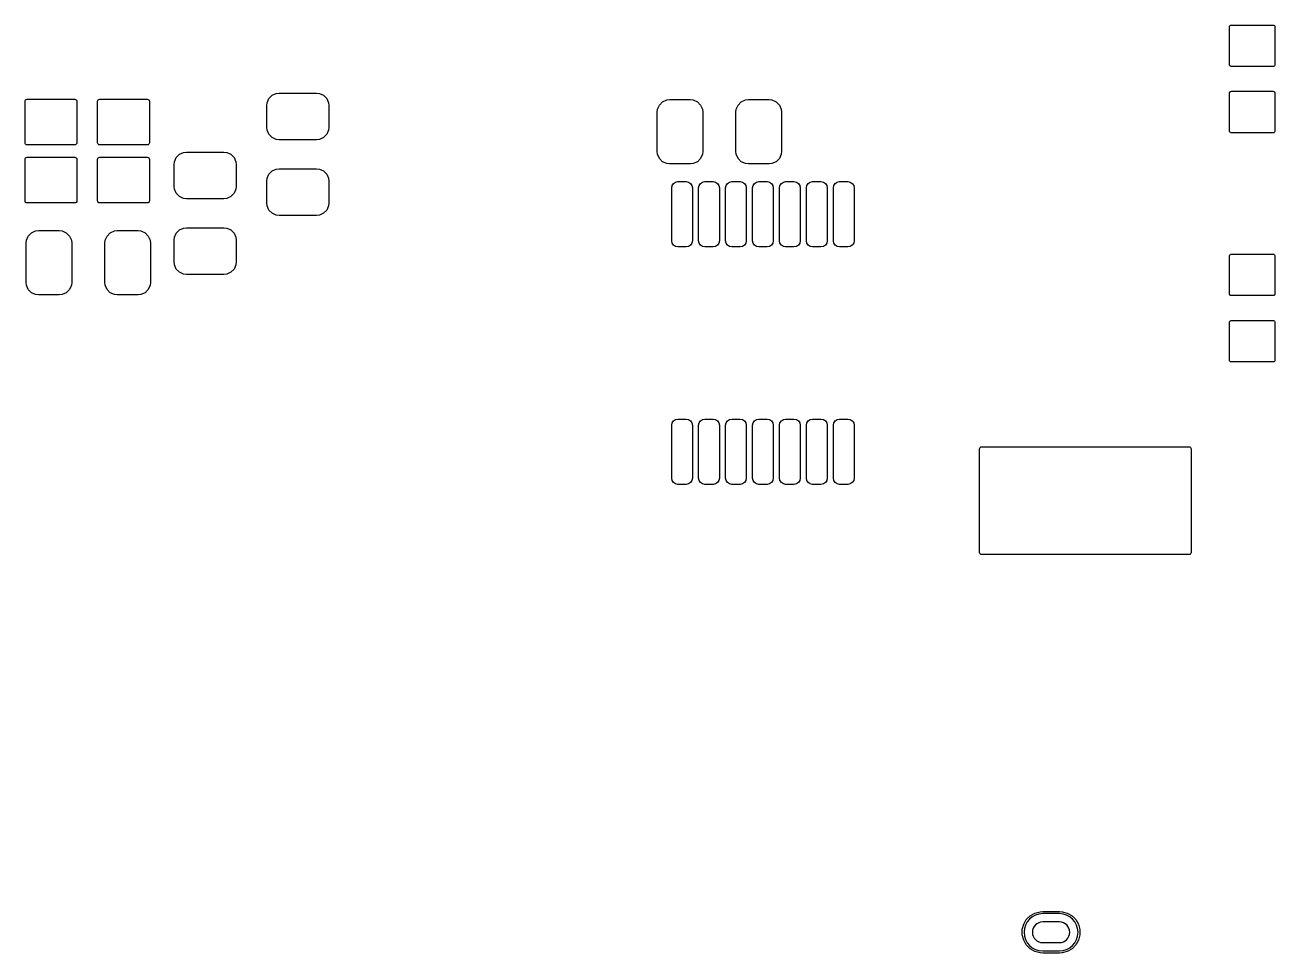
# Model space of a CAD drawing. Header units: inches. Extents: x 0.27 to 5.32, y 0.14 to 3.22.
# Drawn here: x 4.133 to 5.32, y 1.463 to 2.344 of the extents above; entities that cross this region are included whole.
import ezdxf

# ---------------------------------------------------------------- set-up
doc = ezdxf.new("R2010")
doc.units = ezdxf.units.IN
doc.header["$MEASUREMENT"] = 0
doc.layers.add('BLACK', color=250, linetype='CONTINUOUS')

msp = doc.modelspace()

# ---------------------------------------------------------------- linework, layer by layer
at = {"layer": 'BLACK', "linetype": 'CONTINUOUS'}
for p, q in [((5.277, 2.3416), (5.2772, 2.3423)), ((5.277, 2.3061), (5.277, 2.3416)), ((5.2772, 2.3423), (5.2776, 2.343)), ((5.2776, 2.343), (5.2782, 2.3434)), ((5.2782, 2.3434), (5.279, 2.3435)), ((5.279, 2.3435), (5.3183, 2.3435)), ((5.3183, 2.3435), (5.3191, 2.3434)), ((5.3191, 2.3434), (5.3197, 2.343)), ((5.3197, 2.343), (5.3202, 2.3423)), ((5.3202, 2.3423), (5.3203, 2.3416)), ((5.3203, 2.3416), (5.3203, 2.3061)), ((5.2772, 2.3054), (5.277, 2.3061)), ((5.2776, 2.3047), (5.2772, 2.3054)), ((5.2782, 2.3043), (5.2776, 2.3047)), ((5.279, 2.3042), (5.2782, 2.3043)), ((5.3183, 2.3042), (5.279, 2.3042)), ((5.3191, 2.3043), (5.3183, 2.3042)), ((5.3197, 2.3047), (5.3191, 2.3043)), ((5.3202, 2.3054), (5.3197, 2.3047)), ((5.3203, 2.3061), (5.3202, 2.3054)), ((4.3721, 2.2786), (4.3748, 2.2789)), ((4.3748, 2.2789), (4.4103, 2.2789)), ((4.4103, 2.2789), (4.413, 2.2786)), ((5.277, 2.2786), (5.2772, 2.2793)), ((5.2772, 2.2793), (5.2776, 2.28)), ((5.2776, 2.28), (5.2782, 2.2804)), ((5.2782, 2.2804), (5.279, 2.2806)), ((5.279, 2.2806), (5.3183, 2.2806)), ((5.3183, 2.2806), (5.3191, 2.2804)), ((5.3191, 2.2804), (5.3197, 2.28)), ((5.3197, 2.28), (5.3202, 2.2793)), ((5.3202, 2.2793), (5.3203, 2.2786)), ((4.1335, 2.2711), (4.1336, 2.2719)), ((4.1335, 2.2317), (4.1335, 2.2711)), ((4.1336, 2.2719), (4.1341, 2.2725)), ((4.1341, 2.2725), (4.1347, 2.2729)), ((4.1347, 2.2729), (4.1355, 2.2731)), ((4.1355, 2.2731), (4.1807, 2.2731)), ((4.1807, 2.2731), (4.1815, 2.2729)), ((4.1815, 2.2729), (4.1821, 2.2725)), ((4.1821, 2.2725), (4.1826, 2.2719)), ((4.1826, 2.2719), (4.1827, 2.2711)), ((4.1827, 2.2711), (4.1827, 2.2317)), ((4.2024, 2.2711), (4.2025, 2.2719)), ((4.2024, 2.2317), (4.2024, 2.2711)), ((4.2025, 2.2719), (4.203, 2.2725)), ((4.203, 2.2725), (4.2036, 2.2729)), ((4.2036, 2.2729), (4.2044, 2.2731)), ((4.2044, 2.2731), (4.2496, 2.2731)), ((4.2496, 2.2731), (4.2504, 2.2729)), ((4.2504, 2.2729), (4.251, 2.2725)), ((4.251, 2.2725), (4.2514, 2.2719)), ((4.2514, 2.2719), (4.2516, 2.2711)), ((4.2516, 2.2711), (4.2516, 2.2317)), ((4.363, 2.2671), (4.3633, 2.2698)), ((4.363, 2.2464), (4.363, 2.2671)), ((4.3633, 2.2698), (4.3651, 2.2738)), ((4.3651, 2.2738), (4.3682, 2.2769)), ((4.3682, 2.2769), (4.3721, 2.2786)), ((4.413, 2.2786), (4.4169, 2.2769)), ((4.4169, 2.2769), (4.42, 2.2738)), ((4.42, 2.2738), (4.4218, 2.2698)), ((4.4218, 2.2698), (4.4221, 2.2671)), ((4.4221, 2.2671), (4.4221, 2.2464)), ((4.734, 2.2636), (4.7358, 2.2675)), ((4.7358, 2.2675), (4.7388, 2.2706)), ((4.7388, 2.2706), (4.7428, 2.2724)), ((4.7428, 2.2724), (4.7455, 2.2727)), ((4.7455, 2.2727), (4.7652, 2.2727)), ((4.7652, 2.2727), (4.7679, 2.2724)), ((4.7679, 2.2724), (4.7719, 2.2706)), ((4.7719, 2.2706), (4.7749, 2.2675)), ((4.7749, 2.2675), (4.7767, 2.2636)), ((4.8088, 2.2636), (4.8106, 2.2675)), ((4.8106, 2.2675), (4.8136, 2.2706)), ((4.8136, 2.2706), (4.8176, 2.2724)), ((4.8176, 2.2724), (4.8203, 2.2727)), ((4.8203, 2.2727), (4.84, 2.2727)), ((4.84, 2.2727), (4.8427, 2.2724)), ((4.8427, 2.2724), (4.8467, 2.2706)), ((4.8467, 2.2706), (4.8497, 2.2675)), ((4.8497, 2.2675), (4.8515, 2.2636)), ((5.277, 2.2431), (5.277, 2.2786)), ((5.3203, 2.2786), (5.3203, 2.2431)), ((4.7337, 2.2609), (4.734, 2.2636)), ((4.7337, 2.2235), (4.7337, 2.2609)), ((4.7767, 2.2636), (4.777, 2.2609)), ((4.777, 2.2609), (4.777, 2.2235)), ((4.8085, 2.2609), (4.8088, 2.2636)), ((4.8085, 2.2235), (4.8085, 2.2609)), ((4.8515, 2.2636), (4.8518, 2.2609)), ((4.8518, 2.2609), (4.8518, 2.2235)), ((4.3633, 2.2437), (4.363, 2.2464)), ((4.3651, 2.2398), (4.3633, 2.2437)), ((4.4218, 2.2437), (4.42, 2.2398)), ((4.4221, 2.2464), (4.4218, 2.2437)), ((5.2772, 2.2424), (5.277, 2.2431)), ((5.3203, 2.2431), (5.3202, 2.2424)), ((4.1336, 2.231), (4.1335, 2.2317)), ((4.1827, 2.2317), (4.1826, 2.231)), ((4.2025, 2.231), (4.2024, 2.2317)), ((4.2516, 2.2317), (4.2514, 2.231)), ((4.3682, 2.2367), (4.3651, 2.2398)), ((4.3721, 2.235), (4.3682, 2.2367)), ((4.3748, 2.2346), (4.3721, 2.235)), ((4.4103, 2.2346), (4.3748, 2.2346)), ((4.413, 2.235), (4.4103, 2.2346)), ((4.4169, 2.2367), (4.413, 2.235)), ((4.42, 2.2398), (4.4169, 2.2367)), ((5.2776, 2.2418), (5.2772, 2.2424)), ((5.2782, 2.2413), (5.2776, 2.2418)), ((5.279, 2.2412), (5.2782, 2.2413)), ((5.3183, 2.2412), (5.279, 2.2412)), ((5.3191, 2.2413), (5.3183, 2.2412)), ((5.3197, 2.2418), (5.3191, 2.2413)), ((5.3202, 2.2424), (5.3197, 2.2418)), ((4.1341, 2.2303), (4.1336, 2.231)), ((4.1347, 2.2299), (4.1341, 2.2303)), ((4.1355, 2.2298), (4.1347, 2.2299)), ((4.1807, 2.2298), (4.1355, 2.2298)), ((4.1815, 2.2299), (4.1807, 2.2298)), ((4.1821, 2.2303), (4.1815, 2.2299)), ((4.1826, 2.231), (4.1821, 2.2303)), ((4.203, 2.2303), (4.2025, 2.231)), ((4.2036, 2.2299), (4.203, 2.2303)), ((4.2044, 2.2298), (4.2036, 2.2299)), ((4.2496, 2.2298), (4.2044, 2.2298)), ((4.2504, 2.2299), (4.2496, 2.2298)), ((4.251, 2.2303), (4.2504, 2.2299)), ((4.2514, 2.231), (4.251, 2.2303)), ((4.2771, 2.2178), (4.2802, 2.2209)), ((4.2802, 2.2209), (4.2841, 2.2226)), ((4.2841, 2.2226), (4.2868, 2.2229)), ((4.2868, 2.2229), (4.3223, 2.2229)), ((4.3223, 2.2229), (4.325, 2.2226)), ((4.325, 2.2226), (4.3289, 2.2209)), ((4.3289, 2.2209), (4.332, 2.2178)), ((4.734, 2.2208), (4.7337, 2.2235)), ((4.7358, 2.2168), (4.734, 2.2208)), ((4.7767, 2.2208), (4.7749, 2.2168)), ((4.777, 2.2235), (4.7767, 2.2208)), ((4.8088, 2.2208), (4.8085, 2.2235)), ((4.8106, 2.2168), (4.8088, 2.2208)), ((4.8515, 2.2208), (4.8497, 2.2168)), ((4.8518, 2.2235), (4.8515, 2.2208)), ((4.1335, 2.216), (4.1336, 2.2167)), ((4.1335, 2.1766), (4.1335, 2.216)), ((4.1336, 2.2167), (4.1341, 2.2174)), ((4.1341, 2.2174), (4.1347, 2.2178)), ((4.1347, 2.2178), (4.1355, 2.218)), ((4.1355, 2.218), (4.1807, 2.218)), ((4.1807, 2.218), (4.1815, 2.2178)), ((4.1815, 2.2178), (4.1821, 2.2174)), ((4.1821, 2.2174), (4.1826, 2.2167)), ((4.1826, 2.2167), (4.1827, 2.216)), ((4.1827, 2.216), (4.1827, 2.1766)), ((4.2024, 2.216), (4.2025, 2.2167)), ((4.2024, 2.1766), (4.2024, 2.216)), ((4.2025, 2.2167), (4.203, 2.2174)), ((4.203, 2.2174), (4.2036, 2.2178)), ((4.2036, 2.2178), (4.2044, 2.218)), ((4.2044, 2.218), (4.2496, 2.218)), ((4.2496, 2.218), (4.2504, 2.2178)), ((4.2504, 2.2178), (4.251, 2.2174)), ((4.251, 2.2174), (4.2514, 2.2167)), ((4.2514, 2.2167), (4.2516, 2.216)), ((4.2516, 2.216), (4.2516, 2.1766)), ((4.275, 2.2111), (4.2753, 2.2138)), ((4.275, 2.1904), (4.275, 2.2111)), ((4.2753, 2.2138), (4.2771, 2.2178)), ((4.332, 2.2178), (4.3338, 2.2138)), ((4.3338, 2.2138), (4.3341, 2.2111)), ((4.3341, 2.2111), (4.3341, 2.1904)), ((4.7388, 2.2137), (4.7358, 2.2168)), ((4.7428, 2.212), (4.7388, 2.2137)), ((4.7455, 2.2117), (4.7428, 2.212)), ((4.7652, 2.2117), (4.7455, 2.2117)), ((4.7679, 2.212), (4.7652, 2.2117)), ((4.7719, 2.2137), (4.7679, 2.212)), ((4.7749, 2.2168), (4.7719, 2.2137)), ((4.8136, 2.2137), (4.8106, 2.2168)), ((4.8176, 2.212), (4.8136, 2.2137)), ((4.8203, 2.2117), (4.8176, 2.212)), ((4.84, 2.2117), (4.8203, 2.2117)), ((4.8427, 2.212), (4.84, 2.2117)), ((4.8467, 2.2137), (4.8427, 2.212)), ((4.8497, 2.2168), (4.8467, 2.2137)), ((4.363, 2.1953), (4.3633, 2.198)), ((4.3633, 2.198), (4.3651, 2.2019)), ((4.3651, 2.2019), (4.3682, 2.205)), ((4.3682, 2.205), (4.3721, 2.2068)), ((4.3721, 2.2068), (4.3748, 2.2071)), ((4.3748, 2.2071), (4.4103, 2.2071)), ((4.4103, 2.2071), (4.413, 2.2068)), ((4.413, 2.2068), (4.4169, 2.205)), ((4.4169, 2.205), (4.42, 2.2019)), ((4.42, 2.2019), (4.4218, 2.198)), ((4.4218, 2.198), (4.4221, 2.1953)), ((4.2753, 2.1877), (4.275, 2.1904)), ((4.2771, 2.1838), (4.2753, 2.1877)), ((4.2802, 2.1807), (4.2771, 2.1838)), ((4.332, 2.1838), (4.3289, 2.1807)), ((4.3338, 2.1877), (4.332, 2.1838)), ((4.3341, 2.1904), (4.3338, 2.1877)), ((4.363, 2.1746), (4.363, 2.1953)), ((4.4221, 2.1953), (4.4221, 2.1746)), ((4.7475, 2.189), (4.7479, 2.1913)), ((4.7475, 2.1388), (4.7475, 2.189)), ((4.7479, 2.1913), (4.7492, 2.1932)), ((4.7492, 2.1932), (4.7511, 2.1945)), ((4.7511, 2.1945), (4.7534, 2.1949)), ((4.7534, 2.1949), (4.7613, 2.1949)), ((4.7613, 2.1949), (4.7635, 2.1945)), ((4.7635, 2.1945), (4.7654, 2.1932)), ((4.7654, 2.1932), (4.7667, 2.1913)), ((4.7667, 2.1913), (4.7672, 2.189)), ((4.7672, 2.189), (4.7672, 2.1388)), ((4.7731, 2.189), (4.7735, 2.1913)), ((4.7731, 2.1388), (4.7731, 2.189)), ((4.7735, 2.1913), (4.7748, 2.1932)), ((4.7748, 2.1932), (4.7767, 2.1945)), ((4.7767, 2.1945), (4.779, 2.1949)), ((4.779, 2.1949), (4.7869, 2.1949)), ((4.7869, 2.1949), (4.7891, 2.1945)), ((4.7891, 2.1945), (4.791, 2.1932)), ((4.791, 2.1932), (4.7923, 2.1913)), ((4.7923, 2.1913), (4.7928, 2.189)), ((4.7928, 2.189), (4.7928, 2.1388)), ((4.7987, 2.189), (4.7991, 2.1913)), ((4.7987, 2.1388), (4.7987, 2.189)), ((4.7991, 2.1913), (4.8004, 2.1932)), ((4.8004, 2.1932), (4.8023, 2.1945)), ((4.8023, 2.1945), (4.8046, 2.1949)), ((4.8046, 2.1949), (4.8124, 2.1949)), ((4.8124, 2.1949), (4.8147, 2.1945)), ((4.8147, 2.1945), (4.8166, 2.1932)), ((4.8166, 2.1932), (4.8179, 2.1913)), ((4.8179, 2.1913), (4.8183, 2.189)), ((4.8183, 2.189), (4.8183, 2.1388)), ((4.8243, 2.189), (4.8247, 2.1913)), ((4.8243, 2.1388), (4.8243, 2.189)), ((4.8247, 2.1913), (4.826, 2.1932)), ((4.826, 2.1932), (4.8279, 2.1945)), ((4.8279, 2.1945), (4.8302, 2.1949)), ((4.8302, 2.1949), (4.838, 2.1949)), ((4.838, 2.1949), (4.8403, 2.1945)), ((4.8403, 2.1945), (4.8422, 2.1932)), ((4.8422, 2.1932), (4.8435, 2.1913)), ((4.8435, 2.1913), (4.8439, 2.189)), ((4.8439, 2.189), (4.8439, 2.1388)), ((4.8498, 2.189), (4.8503, 2.1913)), ((4.8498, 2.1388), (4.8498, 2.189)), ((4.8503, 2.1913), (4.8516, 2.1932)), ((4.8516, 2.1932), (4.8535, 2.1945)), ((4.8535, 2.1945), (4.8557, 2.1949)), ((4.8557, 2.1949), (4.8636, 2.1949)), ((4.8636, 2.1949), (4.8659, 2.1945)), ((4.8659, 2.1945), (4.8678, 2.1932)), ((4.8678, 2.1932), (4.8691, 2.1913)), ((4.8691, 2.1913), (4.8695, 2.189)), ((4.8695, 2.189), (4.8695, 2.1388)), ((4.8754, 2.189), (4.8759, 2.1913)), ((4.8754, 2.1388), (4.8754, 2.189)), ((4.8759, 2.1913), (4.8772, 2.1932)), ((4.8772, 2.1932), (4.8791, 2.1945)), ((4.8791, 2.1945), (4.8813, 2.1949)), ((4.8813, 2.1949), (4.8892, 2.1949)), ((4.8892, 2.1949), (4.8915, 2.1945)), ((4.8915, 2.1945), (4.8934, 2.1932)), ((4.8934, 2.1932), (4.8947, 2.1913)), ((4.8947, 2.1913), (4.8951, 2.189)), ((4.8951, 2.189), (4.8951, 2.1388)), ((4.901, 2.189), (4.9015, 2.1913)), ((4.901, 2.1388), (4.901, 2.189)), ((4.9015, 2.1913), (4.9028, 2.1932)), ((4.9028, 2.1932), (4.9047, 2.1945)), ((4.9047, 2.1945), (4.9069, 2.1949)), ((4.9069, 2.1949), (4.9148, 2.1949)), ((4.9148, 2.1949), (4.9171, 2.1945)), ((4.9171, 2.1945), (4.919, 2.1932)), ((4.919, 2.1932), (4.9203, 2.1913)), ((4.9203, 2.1913), (4.9207, 2.189)), ((4.9207, 2.189), (4.9207, 2.1388)), ((4.1336, 2.1759), (4.1335, 2.1766)), ((4.1341, 2.1752), (4.1336, 2.1759)), ((4.1347, 2.1748), (4.1341, 2.1752)), ((4.1355, 2.1746), (4.1347, 2.1748)), ((4.1807, 2.1746), (4.1355, 2.1746)), ((4.1815, 2.1748), (4.1807, 2.1746)), ((4.1821, 2.1752), (4.1815, 2.1748)), ((4.1826, 2.1759), (4.1821, 2.1752)), ((4.1827, 2.1766), (4.1826, 2.1759)), ((4.2025, 2.1759), (4.2024, 2.1766)), ((4.203, 2.1752), (4.2025, 2.1759)), ((4.2036, 2.1748), (4.203, 2.1752)), ((4.2044, 2.1746), (4.2036, 2.1748)), ((4.2496, 2.1746), (4.2044, 2.1746)), ((4.2504, 2.1748), (4.2496, 2.1746)), ((4.251, 2.1752), (4.2504, 2.1748)), ((4.2514, 2.1759), (4.251, 2.1752)), ((4.2516, 2.1766), (4.2514, 2.1759)), ((4.2841, 2.179), (4.2802, 2.1807)), ((4.2868, 2.1786), (4.2841, 2.179)), ((4.3223, 2.1786), (4.2868, 2.1786)), ((4.325, 2.179), (4.3223, 2.1786)), ((4.3289, 2.1807), (4.325, 2.179)), ((4.3633, 2.1719), (4.363, 2.1746)), ((4.3651, 2.1679), (4.3633, 2.1719)), ((4.4218, 2.1719), (4.42, 2.1679)), ((4.4221, 2.1746), (4.4218, 2.1719)), ((4.3682, 2.1649), (4.3651, 2.1679)), ((4.3721, 2.1631), (4.3682, 2.1649)), ((4.3748, 2.1628), (4.3721, 2.1631)), ((4.4103, 2.1628), (4.3748, 2.1628)), ((4.413, 2.1631), (4.4103, 2.1628)), ((4.4169, 2.1649), (4.413, 2.1631)), ((4.42, 2.1679), (4.4169, 2.1649)), ((4.1436, 2.1481), (4.1463, 2.1484)), ((4.1463, 2.1484), (4.166, 2.1484)), ((4.166, 2.1484), (4.1687, 2.1481)), ((4.2184, 2.1481), (4.2211, 2.1484)), ((4.2211, 2.1484), (4.2408, 2.1484)), ((4.2408, 2.1484), (4.2435, 2.1481)), ((4.2771, 2.1459), (4.2802, 2.149)), ((4.2802, 2.149), (4.2841, 2.1508)), ((4.2841, 2.1508), (4.2868, 2.1511)), ((4.2868, 2.1511), (4.3223, 2.1511)), ((4.3223, 2.1511), (4.325, 2.1508)), ((4.325, 2.1508), (4.3289, 2.149)), ((4.3289, 2.149), (4.332, 2.1459)), ((4.1345, 2.1366), (4.1348, 2.1393)), ((4.1345, 2.0992), (4.1345, 2.1366)), ((4.1348, 2.1393), (4.1366, 2.1432)), ((4.1366, 2.1432), (4.1396, 2.1463)), ((4.1396, 2.1463), (4.1436, 2.1481)), ((4.1687, 2.1481), (4.1727, 2.1463)), ((4.1727, 2.1463), (4.1757, 2.1432)), ((4.1757, 2.1432), (4.1775, 2.1393)), ((4.1775, 2.1393), (4.1778, 2.1366)), ((4.1778, 2.1366), (4.1778, 2.0992)), ((4.2093, 2.1366), (4.2096, 2.1393)), ((4.2093, 2.0992), (4.2093, 2.1366)), ((4.2096, 2.1393), (4.2114, 2.1432)), ((4.2114, 2.1432), (4.2144, 2.1463)), ((4.2144, 2.1463), (4.2184, 2.1481)), ((4.2435, 2.1481), (4.2475, 2.1463)), ((4.2475, 2.1463), (4.2505, 2.1432)), ((4.2505, 2.1432), (4.2523, 2.1393)), ((4.2523, 2.1393), (4.2526, 2.1366)), ((4.2526, 2.1366), (4.2526, 2.0992)), ((4.275, 2.1393), (4.2753, 2.142)), ((4.275, 2.1186), (4.275, 2.1393)), ((4.2753, 2.142), (4.2771, 2.1459)), ((4.332, 2.1459), (4.3338, 2.142)), ((4.3338, 2.142), (4.3341, 2.1393)), ((4.3341, 2.1393), (4.3341, 2.1186)), ((4.7479, 2.1366), (4.7475, 2.1388)), ((4.7492, 2.1346), (4.7479, 2.1366)), ((4.7667, 2.1366), (4.7654, 2.1346)), ((4.7672, 2.1388), (4.7667, 2.1366)), ((4.7735, 2.1366), (4.7731, 2.1388)), ((4.7748, 2.1346), (4.7735, 2.1366)), ((4.7923, 2.1366), (4.791, 2.1346)), ((4.7928, 2.1388), (4.7923, 2.1366)), ((4.7991, 2.1366), (4.7987, 2.1388)), ((4.8004, 2.1346), (4.7991, 2.1366)), ((4.8179, 2.1366), (4.8166, 2.1346)), ((4.8183, 2.1388), (4.8179, 2.1366)), ((4.8247, 2.1366), (4.8243, 2.1388)), ((4.826, 2.1346), (4.8247, 2.1366)), ((4.8435, 2.1366), (4.8422, 2.1346)), ((4.8439, 2.1388), (4.8435, 2.1366)), ((4.8503, 2.1366), (4.8498, 2.1388)), ((4.8516, 2.1346), (4.8503, 2.1366)), ((4.8691, 2.1366), (4.8678, 2.1346)), ((4.8695, 2.1388), (4.8691, 2.1366)), ((4.8759, 2.1366), (4.8754, 2.1388)), ((4.8772, 2.1346), (4.8759, 2.1366)), ((4.8947, 2.1366), (4.8934, 2.1346)), ((4.8951, 2.1388), (4.8947, 2.1366)), ((4.9015, 2.1366), (4.901, 2.1388)), ((4.9028, 2.1346), (4.9015, 2.1366)), ((4.9203, 2.1366), (4.919, 2.1346)), ((4.9207, 2.1388), (4.9203, 2.1366)), ((4.7511, 2.1334), (4.7492, 2.1346)), ((4.7534, 2.1329), (4.7511, 2.1334)), ((4.7613, 2.1329), (4.7534, 2.1329)), ((4.7635, 2.1334), (4.7613, 2.1329)), ((4.7654, 2.1346), (4.7635, 2.1334)), ((4.7767, 2.1334), (4.7748, 2.1346)), ((4.779, 2.1329), (4.7767, 2.1334)), ((4.7869, 2.1329), (4.779, 2.1329)), ((4.7891, 2.1334), (4.7869, 2.1329)), ((4.791, 2.1346), (4.7891, 2.1334)), ((4.8023, 2.1334), (4.8004, 2.1346)), ((4.8046, 2.1329), (4.8023, 2.1334)), ((4.8124, 2.1329), (4.8046, 2.1329)), ((4.8147, 2.1334), (4.8124, 2.1329)), ((4.8166, 2.1346), (4.8147, 2.1334)), ((4.8279, 2.1334), (4.826, 2.1346)), ((4.8302, 2.1329), (4.8279, 2.1334)), ((4.838, 2.1329), (4.8302, 2.1329)), ((4.8403, 2.1334), (4.838, 2.1329)), ((4.8422, 2.1346), (4.8403, 2.1334)), ((4.8535, 2.1334), (4.8516, 2.1346)), ((4.8557, 2.1329), (4.8535, 2.1334)), ((4.8636, 2.1329), (4.8557, 2.1329)), ((4.8659, 2.1334), (4.8636, 2.1329)), ((4.8678, 2.1346), (4.8659, 2.1334)), ((4.8791, 2.1334), (4.8772, 2.1346)), ((4.8813, 2.1329), (4.8791, 2.1334)), ((4.8892, 2.1329), (4.8813, 2.1329)), ((4.8915, 2.1334), (4.8892, 2.1329)), ((4.8934, 2.1346), (4.8915, 2.1334)), ((4.9047, 2.1334), (4.9028, 2.1346)), ((4.9069, 2.1329), (4.9047, 2.1334)), ((4.9148, 2.1329), (4.9069, 2.1329)), ((4.9171, 2.1334), (4.9148, 2.1329)), ((4.919, 2.1346), (4.9171, 2.1334)), ((5.277, 2.1241), (5.2772, 2.1248)), ((5.2772, 2.1248), (5.2776, 2.1254)), ((5.2776, 2.1254), (5.2782, 2.1259)), ((5.2782, 2.1259), (5.279, 2.126)), ((5.279, 2.126), (5.3183, 2.126)), ((5.3183, 2.126), (5.3191, 2.1259)), ((5.3191, 2.1259), (5.3197, 2.1254)), ((5.3197, 2.1254), (5.3202, 2.1248)), ((5.3202, 2.1248), (5.3203, 2.1241)), ((4.2753, 2.1159), (4.275, 2.1186)), ((4.2771, 2.1119), (4.2753, 2.1159)), ((4.3338, 2.1159), (4.332, 2.1119)), ((4.3341, 2.1186), (4.3338, 2.1159)), ((5.277, 2.0886), (5.277, 2.1241)), ((5.3203, 2.1241), (5.3203, 2.0886)), ((4.2802, 2.1089), (4.2771, 2.1119)), ((4.2841, 2.1071), (4.2802, 2.1089)), ((4.2868, 2.1068), (4.2841, 2.1071)), ((4.3223, 2.1068), (4.2868, 2.1068)), ((4.325, 2.1071), (4.3223, 2.1068)), ((4.3289, 2.1089), (4.325, 2.1071)), ((4.332, 2.1119), (4.3289, 2.1089)), ((4.1348, 2.0965), (4.1345, 2.0992)), ((4.1366, 2.0925), (4.1348, 2.0965)), ((4.1396, 2.0894), (4.1366, 2.0925)), ((4.1436, 2.0877), (4.1396, 2.0894)), ((4.1727, 2.0894), (4.1687, 2.0877)), ((4.1757, 2.0925), (4.1727, 2.0894)), ((4.1775, 2.0965), (4.1757, 2.0925)), ((4.1778, 2.0992), (4.1775, 2.0965)), ((4.2096, 2.0965), (4.2093, 2.0992)), ((4.2114, 2.0925), (4.2096, 2.0965)), ((4.2144, 2.0894), (4.2114, 2.0925)), ((4.2184, 2.0877), (4.2144, 2.0894)), ((4.2475, 2.0894), (4.2435, 2.0877)), ((4.2505, 2.0925), (4.2475, 2.0894)), ((4.2523, 2.0965), (4.2505, 2.0925)), ((4.2526, 2.0992), (4.2523, 2.0965)), ((4.1463, 2.0873), (4.1436, 2.0877)), ((4.166, 2.0873), (4.1463, 2.0873)), ((4.1687, 2.0877), (4.166, 2.0873)), ((4.2211, 2.0873), (4.2184, 2.0877)), ((4.2408, 2.0873), (4.2211, 2.0873)), ((4.2435, 2.0877), (4.2408, 2.0873)), ((5.2772, 2.0879), (5.277, 2.0886)), ((5.2776, 2.0872), (5.2772, 2.0879)), ((5.2782, 2.0868), (5.2776, 2.0872)), ((5.279, 2.0867), (5.2782, 2.0868)), ((5.3183, 2.0867), (5.279, 2.0867)), ((5.3191, 2.0868), (5.3183, 2.0867)), ((5.3197, 2.0872), (5.3191, 2.0868)), ((5.3202, 2.0879), (5.3197, 2.0872)), ((5.3203, 2.0886), (5.3202, 2.0879)), ((5.277, 2.0611), (5.2772, 2.0618)), ((5.277, 2.0256), (5.277, 2.0611)), ((5.2772, 2.0618), (5.2776, 2.0625)), ((5.2776, 2.0625), (5.2782, 2.0629)), ((5.2782, 2.0629), (5.279, 2.063)), ((5.279, 2.063), (5.3183, 2.063)), ((5.3183, 2.063), (5.3191, 2.0629)), ((5.3191, 2.0629), (5.3197, 2.0625)), ((5.3197, 2.0625), (5.3202, 2.0618)), ((5.3202, 2.0618), (5.3203, 2.0611)), ((5.3203, 2.0611), (5.3203, 2.0256)), ((5.2772, 2.0249), (5.277, 2.0256)), ((5.2776, 2.0242), (5.2772, 2.0249)), ((5.2782, 2.0238), (5.2776, 2.0242)), ((5.279, 2.0237), (5.2782, 2.0238)), ((5.3183, 2.0237), (5.279, 2.0237)), ((5.3191, 2.0238), (5.3183, 2.0237)), ((5.3197, 2.0242), (5.3191, 2.0238)), ((5.3202, 2.0249), (5.3197, 2.0242)), ((5.3203, 2.0256), (5.3202, 2.0249)), ((4.7475, 1.9636), (4.7479, 1.9659)), ((4.7475, 1.9134), (4.7475, 1.9636)), ((4.7479, 1.9659), (4.7492, 1.9678)), ((4.7492, 1.9678), (4.7511, 1.9691)), ((4.7511, 1.9691), (4.7534, 1.9695)), ((4.7534, 1.9695), (4.7613, 1.9695)), ((4.7613, 1.9695), (4.7635, 1.9691)), ((4.7635, 1.9691), (4.7654, 1.9678)), ((4.7654, 1.9678), (4.7667, 1.9659)), ((4.7667, 1.9659), (4.7672, 1.9636)), ((4.7672, 1.9636), (4.7672, 1.9134)), ((4.7731, 1.9636), (4.7735, 1.9659)), ((4.7731, 1.9134), (4.7731, 1.9636)), ((4.7735, 1.9659), (4.7748, 1.9678)), ((4.7748, 1.9678), (4.7767, 1.9691)), ((4.7767, 1.9691), (4.779, 1.9695)), ((4.779, 1.9695), (4.7869, 1.9695)), ((4.7869, 1.9695), (4.7891, 1.9691)), ((4.7891, 1.9691), (4.791, 1.9678)), ((4.791, 1.9678), (4.7923, 1.9659)), ((4.7923, 1.9659), (4.7928, 1.9636)), ((4.7928, 1.9636), (4.7928, 1.9134)), ((4.7987, 1.9636), (4.7991, 1.9659)), ((4.7987, 1.9134), (4.7987, 1.9636)), ((4.7991, 1.9659), (4.8004, 1.9678)), ((4.8004, 1.9678), (4.8023, 1.9691)), ((4.8023, 1.9691), (4.8046, 1.9695)), ((4.8046, 1.9695), (4.8124, 1.9695)), ((4.8124, 1.9695), (4.8147, 1.9691)), ((4.8147, 1.9691), (4.8166, 1.9678)), ((4.8166, 1.9678), (4.8179, 1.9659)), ((4.8179, 1.9659), (4.8183, 1.9636)), ((4.8183, 1.9636), (4.8183, 1.9134)), ((4.8243, 1.9636), (4.8247, 1.9659)), ((4.8243, 1.9134), (4.8243, 1.9636)), ((4.8247, 1.9659), (4.826, 1.9678)), ((4.826, 1.9678), (4.8279, 1.9691)), ((4.8279, 1.9691), (4.8302, 1.9695)), ((4.8302, 1.9695), (4.838, 1.9695)), ((4.838, 1.9695), (4.8403, 1.9691)), ((4.8403, 1.9691), (4.8422, 1.9678)), ((4.8422, 1.9678), (4.8435, 1.9659)), ((4.8435, 1.9659), (4.8439, 1.9636)), ((4.8439, 1.9636), (4.8439, 1.9134)), ((4.8498, 1.9636), (4.8503, 1.9659)), ((4.8498, 1.9134), (4.8498, 1.9636)), ((4.8503, 1.9659), (4.8516, 1.9678)), ((4.8516, 1.9678), (4.8535, 1.9691)), ((4.8535, 1.9691), (4.8557, 1.9695)), ((4.8557, 1.9695), (4.8636, 1.9695)), ((4.8636, 1.9695), (4.8659, 1.9691)), ((4.8659, 1.9691), (4.8678, 1.9678)), ((4.8678, 1.9678), (4.8691, 1.9659)), ((4.8691, 1.9659), (4.8695, 1.9636)), ((4.8695, 1.9636), (4.8695, 1.9134)), ((4.8754, 1.9636), (4.8759, 1.9659)), ((4.8754, 1.9134), (4.8754, 1.9636)), ((4.8759, 1.9659), (4.8772, 1.9678)), ((4.8772, 1.9678), (4.8791, 1.9691)), ((4.8791, 1.9691), (4.8813, 1.9695)), ((4.8813, 1.9695), (4.8892, 1.9695)), ((4.8892, 1.9695), (4.8915, 1.9691)), ((4.8915, 1.9691), (4.8934, 1.9678)), ((4.8934, 1.9678), (4.8947, 1.9659)), ((4.8947, 1.9659), (4.8951, 1.9636)), ((4.8951, 1.9636), (4.8951, 1.9134)), ((4.901, 1.9636), (4.9015, 1.9659)), ((4.901, 1.9134), (4.901, 1.9636)), ((4.9015, 1.9659), (4.9028, 1.9678)), ((4.9028, 1.9678), (4.9047, 1.9691)), ((4.9047, 1.9691), (4.9069, 1.9695)), ((4.9069, 1.9695), (4.9148, 1.9695)), ((4.9148, 1.9695), (4.9171, 1.9691)), ((4.9171, 1.9691), (4.919, 1.9678)), ((4.919, 1.9678), (4.9203, 1.9659)), ((4.9203, 1.9659), (4.9207, 1.9636)), ((4.9207, 1.9636), (4.9207, 1.9134)), ((5.0398, 1.9412), (5.04, 1.9419)), ((5.0398, 1.8428), (5.0398, 1.9412)), ((5.04, 1.9419), (5.0404, 1.9426)), ((5.0404, 1.9426), (5.041, 1.943)), ((5.041, 1.943), (5.0418, 1.9431)), ((5.0418, 1.9431), (5.2386, 1.9431)), ((5.2386, 1.9431), (5.2394, 1.943)), ((5.2394, 1.943), (5.24, 1.9426)), ((5.24, 1.9426), (5.2404, 1.9419)), ((5.2404, 1.9419), (5.2406, 1.9412)), ((5.2406, 1.9412), (5.2406, 1.8428)), ((4.7479, 1.9112), (4.7475, 1.9134)), ((4.7492, 1.9092), (4.7479, 1.9112)), ((4.7667, 1.9112), (4.7654, 1.9092)), ((4.7672, 1.9134), (4.7667, 1.9112)), ((4.7735, 1.9112), (4.7731, 1.9134)), ((4.7748, 1.9092), (4.7735, 1.9112)), ((4.7923, 1.9112), (4.791, 1.9092)), ((4.7928, 1.9134), (4.7923, 1.9112)), ((4.7991, 1.9112), (4.7987, 1.9134)), ((4.8004, 1.9092), (4.7991, 1.9112)), ((4.8179, 1.9112), (4.8166, 1.9092)), ((4.8183, 1.9134), (4.8179, 1.9112)), ((4.8247, 1.9112), (4.8243, 1.9134)), ((4.826, 1.9092), (4.8247, 1.9112)), ((4.8435, 1.9112), (4.8422, 1.9092)), ((4.8439, 1.9134), (4.8435, 1.9112)), ((4.8503, 1.9112), (4.8498, 1.9134)), ((4.8516, 1.9092), (4.8503, 1.9112)), ((4.8691, 1.9112), (4.8678, 1.9092)), ((4.8695, 1.9134), (4.8691, 1.9112)), ((4.8759, 1.9112), (4.8754, 1.9134)), ((4.8772, 1.9092), (4.8759, 1.9112)), ((4.8947, 1.9112), (4.8934, 1.9092)), ((4.8951, 1.9134), (4.8947, 1.9112)), ((4.9015, 1.9112), (4.901, 1.9134)), ((4.9028, 1.9092), (4.9015, 1.9112)), ((4.9203, 1.9112), (4.919, 1.9092)), ((4.9207, 1.9134), (4.9203, 1.9112)), ((4.7511, 1.908), (4.7492, 1.9092)), ((4.7534, 1.9075), (4.7511, 1.908)), ((4.7613, 1.9075), (4.7534, 1.9075)), ((4.7635, 1.908), (4.7613, 1.9075)), ((4.7654, 1.9092), (4.7635, 1.908)), ((4.7767, 1.908), (4.7748, 1.9092)), ((4.779, 1.9075), (4.7767, 1.908)), ((4.7869, 1.9075), (4.779, 1.9075)), ((4.7891, 1.908), (4.7869, 1.9075)), ((4.791, 1.9092), (4.7891, 1.908)), ((4.8023, 1.908), (4.8004, 1.9092)), ((4.8046, 1.9075), (4.8023, 1.908)), ((4.8124, 1.9075), (4.8046, 1.9075)), ((4.8147, 1.908), (4.8124, 1.9075)), ((4.8166, 1.9092), (4.8147, 1.908)), ((4.8279, 1.908), (4.826, 1.9092)), ((4.8302, 1.9075), (4.8279, 1.908)), ((4.838, 1.9075), (4.8302, 1.9075)), ((4.8403, 1.908), (4.838, 1.9075)), ((4.8422, 1.9092), (4.8403, 1.908)), ((4.8535, 1.908), (4.8516, 1.9092)), ((4.8557, 1.9075), (4.8535, 1.908)), ((4.8636, 1.9075), (4.8557, 1.9075)), ((4.8659, 1.908), (4.8636, 1.9075)), ((4.8678, 1.9092), (4.8659, 1.908)), ((4.8791, 1.908), (4.8772, 1.9092)), ((4.8813, 1.9075), (4.8791, 1.908)), ((4.8892, 1.9075), (4.8813, 1.9075)), ((4.8915, 1.908), (4.8892, 1.9075)), ((4.8934, 1.9092), (4.8915, 1.908)), ((4.9047, 1.908), (4.9028, 1.9092)), ((4.9069, 1.9075), (4.9047, 1.908)), ((4.9148, 1.9075), (4.9069, 1.9075)), ((4.9171, 1.908), (4.9148, 1.9075)), ((4.919, 1.9092), (4.9171, 1.908)), ((5.04, 1.842), (5.0398, 1.8428)), ((5.0404, 1.8414), (5.04, 1.842)), ((5.041, 1.8409), (5.0404, 1.8414)), ((5.0418, 1.8408), (5.041, 1.8409)), ((5.2386, 1.8408), (5.0418, 1.8408)), ((5.2394, 1.8409), (5.2386, 1.8408)), ((5.24, 1.8414), (5.2394, 1.8409)), ((5.2404, 1.842), (5.24, 1.8414)), ((5.2406, 1.8428), (5.2404, 1.842)), ((5.0842, 1.4943), (5.0879, 1.4979)), ((5.0879, 1.4979), (5.0923, 1.5005)), ((5.0923, 1.5005), (5.0973, 1.5018)), ((5.0973, 1.5018), (5.0998, 1.502)), ((5.0998, 1.502), (5.1156, 1.502)), ((5.1156, 1.5), (5.0998, 1.5)), ((5.1156, 1.502), (5.1182, 1.5018)), ((5.1182, 1.5018), (5.1231, 1.5005)), ((5.1231, 1.5005), (5.1276, 1.4979)), ((5.1276, 1.4979), (5.1312, 1.4943)), ((5.0803, 1.4849), (5.0817, 1.4899)), ((5.0803, 1.4798), (5.0803, 1.4849)), ((5.0817, 1.4899), (5.0842, 1.4943)), ((5.1312, 1.4943), (5.1338, 1.4899)), ((5.1338, 1.4899), (5.1351, 1.4849)), ((5.1351, 1.4849), (5.1351, 1.4798)), ((5.0817, 1.4748), (5.0803, 1.4798)), ((5.0842, 1.4703), (5.0817, 1.4748)), ((5.1338, 1.4748), (5.1312, 1.4703)), ((5.1351, 1.4798), (5.1338, 1.4748)), ((5.0879, 1.4667), (5.0842, 1.4703)), ((5.0923, 1.4641), (5.0879, 1.4667)), ((5.0973, 1.4628), (5.0923, 1.4641)), ((5.0998, 1.4626), (5.0973, 1.4628)), ((5.0998, 1.4646), (5.1156, 1.4646)), ((5.1156, 1.4626), (5.0998, 1.4626)), ((5.1182, 1.4628), (5.1156, 1.4626)), ((5.1231, 1.4641), (5.1182, 1.4628)), ((5.1276, 1.4667), (5.1231, 1.4641)), ((5.1312, 1.4703), (5.1276, 1.4667))]:
    msp.add_line(p, q, dxfattribs=at)
at = {"layer": 'BLACK'}
for centre, start, end in [((5.0998, 1.4823), 90, 270), ((5.1156, 1.4823), -90, 90)]:
    msp.add_arc(centre, 0.0177, start, end, dxfattribs=at)
at = {"layer": 'WHITE', "linetype": 'CONTINUOUS'}
for p, q in [((5.1156, 1.4922), (5.0998, 1.4922)), ((5.0998, 1.4725), (5.1156, 1.4725))]:
    msp.add_line(p, q, dxfattribs=at)
at = {"layer": 'WHITE'}
for centre, start, end in [((5.0998, 1.4823), 90, 270), ((5.1156, 1.4823), -90, 90)]:
    msp.add_arc(centre, 0.00984, start, end, dxfattribs=at)

doc.saveas('drawing.dxf')
